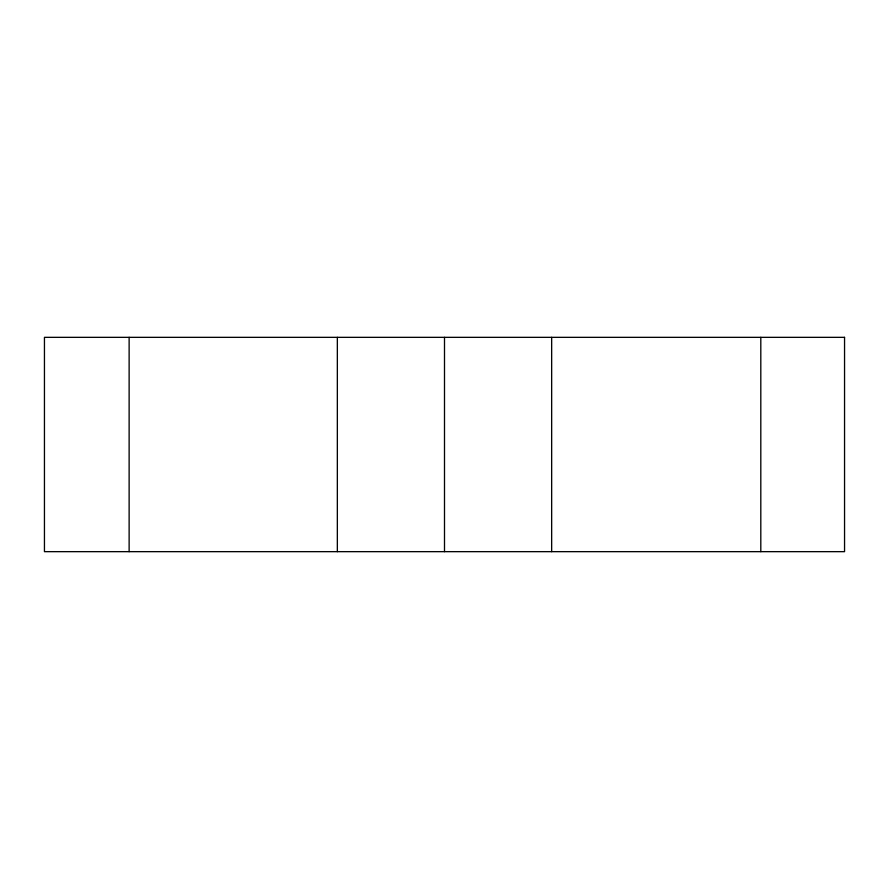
<?xml version="1.0" encoding="UTF-8"?>
<svg xmlns="http://www.w3.org/2000/svg" width="889" height="889" viewBox="0 0 889 889"><rect width="100%" height="100%" fill="white"/><g stroke="black" fill="none" stroke-linecap="round" stroke-linejoin="round"><path stroke-width="1.33" d="M760.806 337.342L760.806 551.658M551.658 337.342L551.658 551.658M444.5 337.342L444.5 551.658M337.342 337.342L337.342 551.658M129.127 337.342L129.127 551.658M844.55 337.342L44.45 337.342L44.45 551.658L844.55 551.658L844.55 337.342"/></g></svg>
